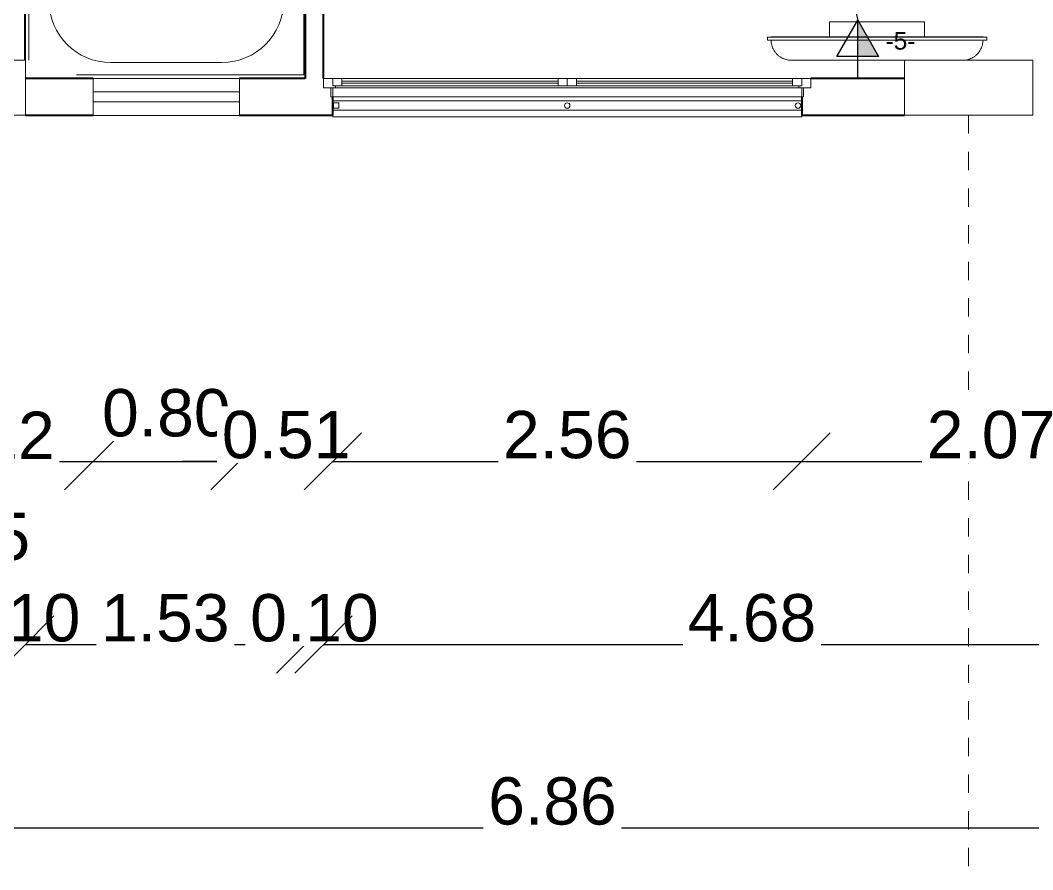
# Model space of a CAD drawing. Header units: metres. Extents: x -182 to 99, y 70 to 117.
# Drawn here: x 70.59 to 76.12, y 78.11 to 82.75 of the extents above; entities that cross this region are included whole.
import ezdxf

# ---------------------------------------------------------------- set-up
doc = ezdxf.new("R2010")
doc.units = ezdxf.units.M
doc.header["$LTSCALE"] = 0.01
doc.linetypes.add('TRAZOS2', pattern=[9.525, 6.35, -3.175])
for name, color, linetype, lineweight in [('A-FLOR-HRAL', 1, 'Continuous', 9), ('A-GLAZ', 6, 'Continuous', 9), ('A-GLAZ-FRAM', 6, 'Continuous', 13), ('A-GLAZ-GLAS', 6, 'Continuous', 13), ('A-GLAZ-SILL', 1, 'Continuous', 9), ('A-WALL', 2, 'Continuous', 9), ('I-FURN', 6, 'Continuous', 9), ('P-SANR-FIXT', 6, 'Continuous', 9), ('S-COLS', 6, 'Continuous', 9), ('S-GRID', 1, 'Continuous', 9)]:
    doc.layers.add(name, color=color, linetype=linetype, lineweight=lineweight)
doc.layers.add('Iluminação', color=7, linetype='Continuous')
doc.styles.add('Arial', font='arial.ttf', dxfattribs={"height": 0.29506})
doc.styles.add('Arial_2', font='arial.ttf', dxfattribs={"height": 0.258177})
doc.dimstyles.new('Diagonal', dxfattribs={"dimscale": 0.3048, "dimtxt": 0.258177, "dimasz": 1.025262, "dimexe": 0.984252, "dimexo": 0.615157, "dimgap": 0.04101, "dimtad": 1, "dimrnd": 0.01, "dimzin": 0, "dimdsep": 46, "dimtxsty": 'Arial_2', "dimblk1": 'OBLIQUE', "dimblk2": 'OBLIQUE', "dimsah": 1, "dimcen": 0.09, "dimse1": 1, "dimse2": 1, "dimazin": 0, "dimtfac": 1, "dimtix": 1, "dimtmove": 0, "dimatfit": 3, "dimfxl": 1, "dimtvp": 1, "dimtfill": 1, "dimtolj": 1, "dimtzin": 0, "dimarcsym": 2})

# ---------------------------------------------------------------- blocks, each defined once
blk = doc.blocks.new('Pilar rectangular hormigón - 300 x 700 mm-553680-Nivel 9')
at = {"layer": 'S-COLS'}
for p, q in [((0.15, 0.35), (-0.15, 0.35)), ((-0.15, 0.35), (-0.15, -0.35)), ((0.15, -0.35), (0.15, 0.35)), ((-0.15, -0.35), (0.15, -0.35))]:
    blk.add_line(p, q, dxfattribs=at)
blk = doc.blocks.new('M_TV - Pantalla plana - 1190mm-242449-Nivel 9')
at = {"layer": 'I-FURN'}
for p, q in [((0.4646, 0.0585), (-0.1539, 0.0585)), ((-0.6025, -0.0515), (-0.6025, -0.0665)), ((-0.6025, -0.0515), (-0.5875, -0.0515)), ((-0.5875, -0.0515), (0.5796, -0.0515)), ((0.5796, -0.0515), (0.5946, -0.0515)), ((0.5946, -0.0665), (0.5946, -0.0515)), ((-0.5875, -0.0665), (-0.6025, -0.0665)), ((0.5796, -0.0665), (-0.5875, -0.0665)), ((-0.5825, -0.0665), (-0.5825, -0.0695)), ((0.5746, -0.0695), (-0.5825, -0.0695)), ((-0.2632, -0.1515), (-0.2632, -0.0695)), ((0.2553, -0.0695), (0.2553, -0.1515)), ((0.5746, -0.0695), (0.5746, -0.0665)), ((0.5946, -0.0665), (0.5796, -0.0665)), ((0.2553, -0.1515), (-0.2632, -0.1515))]:
    blk.add_line(p, q, dxfattribs=at)
for points in [[(-0.4725, 0.0585), (-0.4774, 0.0585), (-0.4871, 0.0579), (-0.501, 0.0551), (-0.5124, 0.0512), (-0.5212, 0.0473), (-0.5276, 0.0439), (-0.5336, 0.0401), (-0.5395, 0.0359), (-0.5451, 0.0313), (-0.5504, 0.0264), (-0.5552, 0.0211), (-0.5598, 0.0156), (-0.5641, 0.0097), (-0.5691, 0.0015), (-0.5744, -0.0092), (-0.5806, -0.0275), (-0.5825, -0.0419), (-0.5825, -0.0515)], [(0.4646, 0.0585), (0.4694, 0.0585), (0.479, 0.0579), (0.4932, 0.0551), (0.5046, 0.0512), (0.5133, 0.0473), (0.5197, 0.0439), (0.5258, 0.0401), (0.5316, 0.0359), (0.5372, 0.0313), (0.5425, 0.0264), (0.5474, 0.0211), (0.552, 0.0156), (0.5562, 0.0097), (0.5612, 0.0015), (0.5665, -0.0092), (0.5727, -0.0275), (0.5746, -0.0419), (0.5746, -0.0515)]]:
    blk.add_open_spline(points, degree=3, knots=[0, 0, 0, 0, 0.083333, 0.166667, 0.25, 0.291667, 0.333333, 0.375, 0.416667, 0.458333, 0.5, 0.541667, 0.583333, 0.625, 0.666667, 0.75, 0.833333, 1, 1, 1, 1], dxfattribs=at)
blk = doc.blocks.new('M_Bañera de hidromasaje - 1500 mm x 1000 mm - Privado-V5-Nivel 9')
at = {"layer": 'P-SANR-FIXT'}
for p, q in [((0, 0.08), (0, 1)), ((0, 1), (1.5, 1)), ((1.5, 1), (1.5, 0)), ((0.4461, 0.9325), (1.0539, 0.9325)), ((0.1095, 0.404), (0.1095, 0.596)), ((1.3905, 0.596), (1.3905, 0.404)), ((1.0539, 0.0675), (0.4461, 0.0675)), ((1.5, 0), (0.26, 0))]:
    blk.add_line(p, q, dxfattribs=at)
blk.add_circle((0.4778, 0.5564), 0.02, dxfattribs=at)
for centre, radius, start, end in [((0.4461, 0.596), 0.3365, 90, 180), ((1.0539, 0.596), 0.3366, 360, 90), ((0.4461, 0.404), 0.3366, 180, 270), ((1.0539, 0.404), 0.3365, 270, 0)]:
    blk.add_arc(centre, radius, start, end, dxfattribs=at)
blk = doc.blocks.new('PF 2 Vantaux - Droits - 2_62m x 2_15m-433437-Nivel 9')
at = {"layer": 'A-GLAZ'}
for p, q in [((-1.28, 0), (-1.29, 0)), ((-1.29, 0), (-1.29, -0.05)), ((-1.28, -0.05), (-1.28, 0)), ((1.29, 0), (1.28, 0)), ((1.28, 0), (1.28, -0.05)), ((1.29, -0.05), (1.29, 0)), ((-1.29, -0.05), (-1.28, -0.05)), ((1.28, -0.05), (1.29, -0.05))]:
    blk.add_line(p, q, dxfattribs=at)
at = {"layer": 'A-GLAZ-FRAM'}
for p, q in [((-1.265, -0.05), (-1.33, -0.05)), ((-1.33, -0.05), (-1.33, -0.1)), ((-1.265, -0.06), (-1.265, -0.05)), ((1.33, -0.05), (1.265, -0.05)), ((1.265, -0.05), (1.265, -0.06)), ((1.33, -0.1), (1.33, -0.05)), ((-1.33, -0.1), (-1.28, -0.1)), ((-1.28, -0.06), (-1.28, -0.1)), ((-1.23, -0.06), (-1.28, -0.06)), ((-1.28, -0.1), (-1.28, -0.06)), ((-1.28, -0.06), (-1.265, -0.06)), ((-1.28, -0.1), (-1.23, -0.1)), ((-1.23, -0.1), (-1.23, -0.06)), ((0, -0.06), (-0.05, -0.06)), ((-0.05, -0.06), (-0.05, -0.1)), ((-0.05, -0.1), (0, -0.1)), ((0, -0.1), (0, -0.06)), ((0.05, -0.06), (0, -0.06)), ((0, -0.06), (0, -0.1)), ((0, -0.1), (0.05, -0.1)), ((0.05, -0.1), (0.05, -0.06)), ((1.23, -0.06), (1.23, -0.1)), ((1.28, -0.06), (1.23, -0.06)), ((1.23, -0.1), (1.28, -0.1)), ((1.265, -0.06), (1.28, -0.06)), ((1.28, -0.1), (1.28, -0.06)), ((1.28, -0.06), (1.28, -0.1)), ((1.28, -0.1), (1.33, -0.1))]:
    blk.add_line(p, q, dxfattribs=at)
at = {"layer": 'A-GLAZ-FRAM', "lineweight": 9}
for p, q in [((1.28, 0), (-1.28, 0)), ((-1.265, -0.05), (1.265, -0.05)), ((-0.05, -0.06), (-1.23, -0.06)), ((-1.23, -0.1), (-0.05, -0.1)), ((1.23, -0.06), (0.05, -0.06)), ((0.05, -0.1), (1.23, -0.1))]:
    blk.add_line(p, q, dxfattribs=at)
at = {"layer": 'A-GLAZ-GLAS'}
for p, q in [((-0.05, -0.074), (-1.23, -0.074)), ((-1.23, -0.074), (-1.23, -0.086)), ((-1.23, -0.086), (-0.05, -0.086)), ((-0.05, -0.086), (-0.05, -0.074)), ((1.23, -0.074), (0.05, -0.074)), ((0.05, -0.074), (0.05, -0.086)), ((0.05, -0.086), (1.23, -0.086)), ((1.23, -0.086), (1.23, -0.074))]:
    blk.add_line(p, q, dxfattribs=at)
at = {"layer": 'A-GLAZ-SILL'}
for p, q in [((-1.28, 0.1), (-1.28, 0.11)), ((1.28, 0.11), (-1.28, 0.11)), ((1.28, 0.11), (1.28, 0.1))]:
    blk.add_line(p, q, dxfattribs=at)
blk = doc.blocks.new('Barandilla - 30 mm-412618-Nivel 9')
at = {"layer": 'A-FLOR-HRAL'}
for p, q in [((0.015, 0.016), (-0.015, 0.016)), ((-0.015, 0.016), (-0.015, -0.014)), ((0.015, -0.014), (0.015, 0.016)), ((-0.015, -0.014), (0.015, -0.014))]:
    blk.add_line(p, q, dxfattribs=at)
blk = doc.blocks.new('Barandilla - 30 mm-412620-Nivel 9')
at = {"layer": 'A-FLOR-HRAL'}
for start, end in [(0, 180), (180, 360)]:
    blk.add_arc((0, 0), 0.015, start, end, dxfattribs=at)
blk = doc.blocks.new('Barandilla - Barandilla-464441-Nivel 9')
at = {"rotation": 89.99999999999982}
for name, p in [('Barandilla - 30 mm-412618-Nivel 9', (-2.5274, -15.3414)), ('Barandilla - 30 mm-412620-Nivel 9', (-1.2674, -15.3414)), ('Barandilla - 30 mm-412620-Nivel 9', (-0.0074, -15.3414))]:
    blk.add_blockref(name, p, dxfattribs=at)
blk = doc.blocks.new('Tipo de barandal superior -  66-464444-Nivel 9')
at = {"layer": 'A-FLOR-HRAL'}
for p, q in [((-2.5474, -15.3164), (0.0126, -15.3164)), ((-2.5474, -15.3664), (0.0126, -15.3664))]:
    blk.add_line(p, q, dxfattribs=at)
blk = doc.blocks.new('Ventana simple - 25 x 80 cm-430068-Nivel 9')
at = {"layer": 'A-GLAZ-FRAM', "lineweight": 9}
for p, q in [((-0.4, 0.035), (0.4, 0.035)), ((-0.4, -0.02), (-0.4, 0.035)), ((0.4, 0.035), (0.4, -0.02)), ((0.4, -0.02), (-0.4, -0.02))]:
    blk.add_line(p, q, dxfattribs=at)
at = {"layer": 'A-GLAZ-SILL'}
for p, q in [((-0.4, 0.1079), (0.4, 0.1079)), ((-0.4, 0.035), (-0.4, 0.1079)), ((0.4, 0.1079), (0.4, 0.035)), ((-0.4, -0.0941), (-0.4, -0.02)), ((0.4, -0.02), (0.4, -0.0941)), ((0.4, -0.0941), (-0.4, -0.0941))]:
    blk.add_line(p, q, dxfattribs=at)
blk = doc.blocks.new('_Oblique')
at = {"color": 0, "linetype": 'ByBlock', "lineweight": -2}
blk.add_line((-0.5, -0.5), (0.5, 0.5), dxfattribs=at)
blk = doc.blocks.new('*D754')
at = {"color": 0, "lineweight": -2, "transparency": 16777216}
blk.add_line((66.2671, 77.3425), (78.0764, 77.3425), dxfattribs=at)
at = {"layer": 'Defpoints', "color": 0, "transparency": 16777216}
for p in [(66.2671, 82.2325), (78.0764, 82.2075), (78.0764, 77.3425)]:
    blk.add_point(p, dxfattribs=at)
at = {"color": 0, "lineweight": -2, "transparency": 16777216, "xscale": 0.3124999999999999, "yscale": 0.3124999999999999, "zscale": 0.3124999999999999, "rotation": 180}
blk.add_blockref('_Oblique', (66.2671, 77.3425), dxfattribs=at)
at = {"color": 0, "lineweight": -2, "transparency": 16777216, "xscale": 0.3124999999999999, "yscale": 0.3124999999999999, "zscale": 0.3124999999999999}
blk.add_blockref('_Oblique', (78.0764, 77.3425), dxfattribs=at)
at = {"color": 0, "transparency": 16777216, "insert": (72.1717, 77.4869), "char_height": 0.25818, "attachment_point": 5, "style": 'Arial_2', "bg_fill": 3, "box_fill_scale": 1.1, "bg_fill_color": 256, "bg_fill_true_color": 13158600, "bg_fill_transparency": 0}
blk.add_mtext('\\A1;11.81', dxfattribs=at)
blk = doc.blocks.new('*D757')
at = {"color": 0, "lineweight": -2, "transparency": 16777216}
blk.add_line((70.0671, 78.3425), (76.9231, 78.3425), dxfattribs=at)
at = {"layer": 'Defpoints', "color": 0, "transparency": 16777216}
for p in [(76.9231, 82.2325), (70.0671, 81.3425), (76.9231, 78.3425)]:
    blk.add_point(p, dxfattribs=at)
at = {"color": 0, "lineweight": -2, "transparency": 16777216, "xscale": 0.3124999999999999, "yscale": 0.3124999999999999, "zscale": 0.3124999999999999, "rotation": 180}
blk.add_blockref('_Oblique', (70.0671, 78.3425), dxfattribs=at)
at = {"color": 0, "lineweight": -2, "transparency": 16777216, "xscale": 0.3124999999999999, "yscale": 0.3124999999999999, "zscale": 0.3124999999999999}
blk.add_blockref('_Oblique', (76.9231, 78.3425), dxfattribs=at)
at = {"color": 0, "transparency": 16777216, "insert": (73.4951, 78.4869), "char_height": 0.25818, "attachment_point": 5, "style": 'Arial_2', "bg_fill": 3, "box_fill_scale": 1.1, "bg_fill_color": 256, "bg_fill_true_color": 13158600, "bg_fill_transparency": 0}
blk.add_mtext('\\A1;6.86', dxfattribs=at)
blk = doc.blocks.new('*D763')
at = {"color": 0, "lineweight": -2, "transparency": 16777216}
blk.add_line((70.0671, 79.3425), (70.5171, 79.3425), dxfattribs=at)
at = {"layer": 'Defpoints', "color": 0, "transparency": 16777216}
for p in [(70.5171, 82.5325), (70.0671, 81.3425), (70.5171, 79.3425)]:
    blk.add_point(p, dxfattribs=at)
at = {"color": 0, "lineweight": -2, "transparency": 16777216, "xscale": 0.3124999999999999, "yscale": 0.3124999999999999, "zscale": 0.3124999999999999, "rotation": 180}
blk.add_blockref('_Oblique', (70.0671, 79.3425), dxfattribs=at)
at = {"color": 0, "lineweight": -2, "transparency": 16777216, "xscale": 0.3124999999999999, "yscale": 0.3124999999999999, "zscale": 0.3124999999999999}
blk.add_blockref('_Oblique', (70.5171, 79.3425), dxfattribs=at)
at = {"color": 0, "transparency": 16777216, "insert": (70.2921, 79.9309), "char_height": 0.25818, "attachment_point": 5, "style": 'Arial_2', "bg_fill": 3, "box_fill_scale": 1.1, "bg_fill_color": 256, "bg_fill_true_color": 13158600, "bg_fill_transparency": 0}
blk.add_mtext('\\A1;0.45', dxfattribs=at)
blk = doc.blocks.new('*D764')
at = {"color": 0, "lineweight": -2, "transparency": 16777216}
for p, q in [((70.5171, 79.3425), (70.2046, 79.3425)), ((70.5171, 79.3425), (70.6171, 79.3425)), ((70.6171, 79.3425), (70.9296, 79.3425))]:
    blk.add_line(p, q, dxfattribs=at)
at = {"layer": 'Defpoints', "color": 0, "transparency": 16777216}
for p in [(70.5171, 82.5325), (70.6171, 82.5325)]:
    blk.add_point(p, dxfattribs=at)
at = {"color": 0, "lineweight": -2, "transparency": 16777216, "xscale": 0.3124999999999999, "yscale": 0.3124999999999999, "zscale": 0.3124999999999999}
blk.add_blockref('_Oblique', (70.5171, 79.3425), dxfattribs=at)
at = {"color": 0, "lineweight": -2, "transparency": 16777216, "xscale": 0.3124999999999999, "yscale": 0.3124999999999999, "zscale": 0.3124999999999999, "rotation": 180}
blk.add_blockref('_Oblique', (70.6171, 79.3425), dxfattribs=at)
at = {"color": 0, "transparency": 16777216, "insert": (70.5671, 79.4869), "char_height": 0.25818, "attachment_point": 5, "style": 'Arial_2', "bg_fill": 3, "box_fill_scale": 1.1, "bg_fill_color": 256, "bg_fill_true_color": 13158600, "bg_fill_transparency": 0}
blk.add_mtext('\\A1;0.10', dxfattribs=at)
at = {"layer": 'Defpoints', "color": 0, "transparency": 16777216}
blk.add_point((70.6171, 79.3425), dxfattribs=at)
blk = doc.blocks.new('*D765')
at = {"color": 0, "lineweight": -2, "transparency": 16777216}
blk.add_line((70.6171, 79.3425), (72.1457, 79.3425), dxfattribs=at)
at = {"layer": 'Defpoints', "color": 0, "transparency": 16777216}
for p in [(70.6171, 82.5325), (72.1457, 82.4325), (72.1457, 79.3425)]:
    blk.add_point(p, dxfattribs=at)
at = {"color": 0, "lineweight": -2, "transparency": 16777216, "xscale": 0.3124999999999999, "yscale": 0.3124999999999999, "zscale": 0.3124999999999999, "rotation": 180}
blk.add_blockref('_Oblique', (70.6171, 79.3425), dxfattribs=at)
at = {"color": 0, "lineweight": -2, "transparency": 16777216, "xscale": 0.3124999999999999, "yscale": 0.3124999999999999, "zscale": 0.3124999999999999}
blk.add_blockref('_Oblique', (72.1457, 79.3425), dxfattribs=at)
at = {"color": 0, "transparency": 16777216, "insert": (71.3814, 79.4869), "char_height": 0.25818, "attachment_point": 5, "style": 'Arial_2', "bg_fill": 3, "box_fill_scale": 1.1, "bg_fill_color": 256, "bg_fill_true_color": 13158600, "bg_fill_transparency": 0}
blk.add_mtext('\\A1;1.53', dxfattribs=at)
blk = doc.blocks.new('*D766')
at = {"color": 0, "lineweight": -2, "transparency": 16777216}
for p, q in [((72.1457, 79.3425), (71.8332, 79.3425)), ((72.1457, 79.3425), (72.2457, 79.3425)), ((72.2457, 79.3425), (72.5582, 79.3425))]:
    blk.add_line(p, q, dxfattribs=at)
at = {"layer": 'Defpoints', "color": 0, "transparency": 16777216}
for p in [(72.1457, 82.4325), (72.2457, 82.4325)]:
    blk.add_point(p, dxfattribs=at)
at = {"color": 0, "lineweight": -2, "transparency": 16777216, "xscale": 0.3124999999999999, "yscale": 0.3124999999999999, "zscale": 0.3124999999999999}
blk.add_blockref('_Oblique', (72.1457, 79.3425), dxfattribs=at)
at = {"color": 0, "lineweight": -2, "transparency": 16777216, "xscale": 0.3124999999999999, "yscale": 0.3124999999999999, "zscale": 0.3124999999999999, "rotation": 180}
blk.add_blockref('_Oblique', (72.2457, 79.3425), dxfattribs=at)
at = {"color": 0, "transparency": 16777216, "insert": (72.1957, 79.4869), "char_height": 0.25818, "attachment_point": 5, "style": 'Arial_2', "bg_fill": 3, "box_fill_scale": 1.1, "bg_fill_color": 256, "bg_fill_true_color": 13158600, "bg_fill_transparency": 0}
blk.add_mtext('\\A1;0.10', dxfattribs=at)
at = {"layer": 'Defpoints', "color": 0, "transparency": 16777216}
blk.add_point((72.2457, 79.3425), dxfattribs=at)
blk = doc.blocks.new('*D767')
at = {"color": 0, "lineweight": -2, "transparency": 16777216}
blk.add_line((72.2457, 79.3425), (76.9231, 79.3425), dxfattribs=at)
at = {"layer": 'Defpoints', "color": 0, "transparency": 16777216}
for p in [(72.2457, 82.4325), (76.9231, 82.2325), (76.9231, 79.3425)]:
    blk.add_point(p, dxfattribs=at)
at = {"color": 0, "lineweight": -2, "transparency": 16777216, "xscale": 0.3124999999999999, "yscale": 0.3124999999999999, "zscale": 0.3124999999999999, "rotation": 180}
blk.add_blockref('_Oblique', (72.2457, 79.3425), dxfattribs=at)
at = {"color": 0, "lineweight": -2, "transparency": 16777216, "xscale": 0.3124999999999999, "yscale": 0.3124999999999999, "zscale": 0.3124999999999999}
blk.add_blockref('_Oblique', (76.9231, 79.3425), dxfattribs=at)
at = {"color": 0, "transparency": 16777216, "insert": (74.5844, 79.4869), "char_height": 0.25818, "attachment_point": 5, "style": 'Arial_2', "bg_fill": 3, "box_fill_scale": 1.1, "bg_fill_color": 256, "bg_fill_true_color": 13158600, "bg_fill_transparency": 0}
blk.add_mtext('\\A1;4.68', dxfattribs=at)
blk = doc.blocks.new('*D771')
at = {"color": 0, "lineweight": -2, "transparency": 16777216}
blk.add_line((69.8671, 80.3425), (70.9871, 80.3425), dxfattribs=at)
at = {"layer": 'Defpoints', "color": 0, "transparency": 16777216}
for p in [(70.9871, 82.2315), (69.8671, 81.3393), (70.9871, 80.3425)]:
    blk.add_point(p, dxfattribs=at)
at = {"color": 0, "lineweight": -2, "transparency": 16777216, "xscale": 0.3124999999999999, "yscale": 0.3124999999999999, "zscale": 0.3124999999999999, "rotation": 180}
blk.add_blockref('_Oblique', (69.8671, 80.3425), dxfattribs=at)
at = {"color": 0, "lineweight": -2, "transparency": 16777216, "xscale": 0.3124999999999999, "yscale": 0.3124999999999999, "zscale": 0.3124999999999999}
blk.add_blockref('_Oblique', (70.9871, 80.3425), dxfattribs=at)
at = {"color": 0, "transparency": 16777216, "insert": (70.4271, 80.4846), "char_height": 0.25818, "attachment_point": 5, "style": 'Arial_2', "bg_fill": 3, "box_fill_scale": 1.1, "bg_fill_color": 256, "bg_fill_true_color": 13158600, "bg_fill_transparency": 0}
blk.add_mtext('\\A1;1.12', dxfattribs=at)
blk = doc.blocks.new('*D772')
at = {"color": 0, "lineweight": -2, "transparency": 16777216}
blk.add_line((70.9871, 80.3425), (71.7871, 80.3425), dxfattribs=at)
at = {"layer": 'Defpoints', "color": 0, "transparency": 16777216}
for p in [(70.9871, 82.2315), (71.7871, 82.2325), (71.7871, 80.3425)]:
    blk.add_point(p, dxfattribs=at)
at = {"color": 0, "lineweight": -2, "transparency": 16777216, "xscale": 0.3124999999999999, "yscale": 0.3124999999999999, "zscale": 0.3124999999999999, "rotation": 180}
blk.add_blockref('_Oblique', (70.9871, 80.3425), dxfattribs=at)
at = {"color": 0, "lineweight": -2, "transparency": 16777216, "xscale": 0.3124999999999999, "yscale": 0.3124999999999999, "zscale": 0.3124999999999999}
blk.add_blockref('_Oblique', (71.7871, 80.3425), dxfattribs=at)
at = {"color": 0, "transparency": 16777216, "insert": (71.3871, 80.6062), "char_height": 0.25818, "attachment_point": 5, "style": 'Arial_2', "bg_fill": 3, "box_fill_scale": 1.1, "bg_fill_color": 256, "bg_fill_true_color": 13158600, "bg_fill_transparency": 0}
blk.add_mtext('\\A1;0.80', dxfattribs=at)
blk = doc.blocks.new('*D773')
at = {"color": 0, "lineweight": -2, "transparency": 16777216}
for p, q in [((71.7871, 80.3425), (71.4746, 80.3425)), ((71.7871, 80.3425), (72.2957, 80.3425)), ((72.2957, 80.3425), (72.6082, 80.3425))]:
    blk.add_line(p, q, dxfattribs=at)
at = {"layer": 'Defpoints', "color": 0, "transparency": 16777216}
for p in [(71.7871, 82.2325), (72.2957, 82.2225)]:
    blk.add_point(p, dxfattribs=at)
at = {"color": 0, "lineweight": -2, "transparency": 16777216, "xscale": 0.3124999999999999, "yscale": 0.3124999999999999, "zscale": 0.3124999999999999}
blk.add_blockref('_Oblique', (71.7871, 80.3425), dxfattribs=at)
at = {"color": 0, "lineweight": -2, "transparency": 16777216, "xscale": 0.3124999999999999, "yscale": 0.3124999999999999, "zscale": 0.3124999999999999, "rotation": 180}
blk.add_blockref('_Oblique', (72.2957, 80.3425), dxfattribs=at)
at = {"color": 0, "transparency": 16777216, "insert": (72.0414, 80.4869), "char_height": 0.25818, "attachment_point": 5, "style": 'Arial_2', "bg_fill": 3, "box_fill_scale": 1.1, "bg_fill_color": 256, "bg_fill_true_color": 13158600, "bg_fill_transparency": 0}
blk.add_mtext('\\A1;0.51', dxfattribs=at)
at = {"layer": 'Defpoints', "color": 0, "transparency": 16777216}
blk.add_point((72.2957, 80.3425), dxfattribs=at)
blk = doc.blocks.new('*D774')
at = {"color": 0, "lineweight": -2, "transparency": 16777216}
blk.add_line((72.2957, 80.3425), (74.8557, 80.3425), dxfattribs=at)
at = {"layer": 'Defpoints', "color": 0, "transparency": 16777216}
for p in [(72.2957, 82.2225), (74.8557, 82.2225), (74.8557, 80.3425)]:
    blk.add_point(p, dxfattribs=at)
at = {"color": 0, "lineweight": -2, "transparency": 16777216, "xscale": 0.3124999999999999, "yscale": 0.3124999999999999, "zscale": 0.3124999999999999, "rotation": 180}
blk.add_blockref('_Oblique', (72.2957, 80.3425), dxfattribs=at)
at = {"color": 0, "lineweight": -2, "transparency": 16777216, "xscale": 0.3124999999999999, "yscale": 0.3124999999999999, "zscale": 0.3124999999999999}
blk.add_blockref('_Oblique', (74.8557, 80.3425), dxfattribs=at)
at = {"color": 0, "transparency": 16777216, "insert": (73.5757, 80.4869), "char_height": 0.25818, "attachment_point": 5, "style": 'Arial_2', "bg_fill": 3, "box_fill_scale": 1.1, "bg_fill_color": 256, "bg_fill_true_color": 13158600, "bg_fill_transparency": 0}
blk.add_mtext('\\A1;2.56', dxfattribs=at)
blk = doc.blocks.new('*D775')
at = {"color": 0, "lineweight": -2, "transparency": 16777216}
blk.add_line((74.8557, 80.3425), (76.9231, 80.3425), dxfattribs=at)
at = {"layer": 'Defpoints', "color": 0, "transparency": 16777216}
for p in [(74.8557, 82.2225), (76.9231, 82.2325), (76.9231, 80.3425)]:
    blk.add_point(p, dxfattribs=at)
at = {"color": 0, "lineweight": -2, "transparency": 16777216, "xscale": 0.3124999999999999, "yscale": 0.3124999999999999, "zscale": 0.3124999999999999, "rotation": 180}
blk.add_blockref('_Oblique', (74.8557, 80.3425), dxfattribs=at)
at = {"color": 0, "lineweight": -2, "transparency": 16777216, "xscale": 0.3124999999999999, "yscale": 0.3124999999999999, "zscale": 0.3124999999999999}
blk.add_blockref('_Oblique', (76.9231, 80.3425), dxfattribs=at)
at = {"color": 0, "transparency": 16777216, "insert": (75.8894, 80.4869), "char_height": 0.25818, "attachment_point": 5, "style": 'Arial_2', "bg_fill": 3, "box_fill_scale": 1.1, "bg_fill_color": 256, "bg_fill_true_color": 13158600, "bg_fill_transparency": 0}
blk.add_mtext('\\A1;2.07', dxfattribs=at)
blk = doc.blocks.new('*D808')
at = {"color": 0, "lineweight": -2, "transparency": 16777216}
blk.add_line((86.913, 110.5367), (86.913, 81.3425), dxfattribs=at)
at = {"layer": 'Defpoints', "color": 0, "transparency": 16777216}
for p in [(78.2131, 110.5367), (67.3452, 81.3425), (86.913, 81.3425)]:
    blk.add_point(p, dxfattribs=at)
at = {"color": 0, "lineweight": -2, "transparency": 16777216, "xscale": 0.3124999999999999, "yscale": 0.3124999999999999, "zscale": 0.3124999999999999}
for p, rotation in [((86.913, 110.5367), 90), ((86.913, 81.3425), 270)]:
    blk.add_blockref('_Oblique', p, dxfattribs=dict(at, rotation=rotation))
at = {"color": 0, "transparency": 16777216, "insert": (86.7687, 95.9396), "char_height": 0.25818, "attachment_point": 5, "rotation": 90, "style": 'Arial_2', "bg_fill": 3, "box_fill_scale": 1.1, "bg_fill_color": 256, "bg_fill_true_color": 13158600, "bg_fill_transparency": 0}
blk.add_mtext('\\A1;29.19', dxfattribs=at)
blk = doc.blocks.new('*D811')
at = {"color": 0, "lineweight": -2, "transparency": 16777216}
blk.add_line((85.913, 87.4827), (85.913, 82.2325), dxfattribs=at)
at = {"layer": 'Defpoints', "color": 0, "transparency": 16777216}
for p in [(76.5181, 87.4827), (74.46, 82.2325), (85.913, 82.2325)]:
    blk.add_point(p, dxfattribs=at)
at = {"color": 0, "lineweight": -2, "transparency": 16777216, "xscale": 0.3124999999999999, "yscale": 0.3124999999999999, "zscale": 0.3124999999999999}
for p, rotation in [((85.913, 87.4827), 90), ((85.913, 82.2325), 270)]:
    blk.add_blockref('_Oblique', p, dxfattribs=dict(at, rotation=rotation))
at = {"color": 0, "transparency": 16777216, "insert": (85.7687, 84.8576), "char_height": 0.25818, "attachment_point": 5, "rotation": 90, "style": 'Arial_2', "bg_fill": 3, "box_fill_scale": 1.1, "bg_fill_color": 256, "bg_fill_true_color": 13158600, "bg_fill_transparency": 0}
blk.add_mtext('\\A1;5.25', dxfattribs=at)
blk = doc.blocks.new('*D812')
at = {"color": 0, "lineweight": -2, "transparency": 16777216}
blk.add_line((85.913, 82.2325), (85.913, 81.3425), dxfattribs=at)
at = {"layer": 'Defpoints', "color": 0, "transparency": 16777216}
for p in [(74.46, 82.2325), (67.6041, 81.3425), (85.913, 81.3425)]:
    blk.add_point(p, dxfattribs=at)
at = {"color": 0, "lineweight": -2, "transparency": 16777216, "xscale": 0.3124999999999999, "yscale": 0.3124999999999999, "zscale": 0.3124999999999999}
for p, rotation in [((85.913, 82.2325), 90), ((85.913, 81.3425), 270)]:
    blk.add_blockref('_Oblique', p, dxfattribs=dict(at, rotation=rotation))
at = {"color": 0, "transparency": 16777216, "insert": (85.7687, 81.7875), "char_height": 0.25818, "attachment_point": 5, "rotation": 90, "style": 'Arial_2', "bg_fill": 3, "box_fill_scale": 1.1, "bg_fill_color": 256, "bg_fill_true_color": 13158600, "bg_fill_transparency": 0}
blk.add_mtext('\\A1;0.89', dxfattribs=at)
blk = doc.blocks.new('Pilar rectangular hormigón - 300 x 700 mm-553680-Planta Baja')
at = {"layer": 'S-COLS'}
for p, q in [((0.15, 0.35), (-0.15, 0.35)), ((-0.15, 0.35), (-0.15, -0.35)), ((0.15, -0.35), (0.15, 0.35)), ((-0.15, -0.35), (0.15, -0.35))]:
    blk.add_line(p, q, dxfattribs=at)

msp = doc.modelspace()

# ---------------------------------------------------------------- linework, layer by layer
at = {"layer": 'A-WALL', "color": 7, "lineweight": 35}
for p, q in [((72.2457, 82.4325), (72.2457, 86.4727)), ((70.6171, 82.5325), (70.6171, 84.7727)), ((72.1457, 84.7727), (72.1457, 82.4325)), ((70.9871, 82.4325), (70.6175, 82.4325)), ((72.1457, 82.4325), (71.7871, 82.4325)), ((75.4171, 82.4325), (74.9057, 82.4325)), ((72.2957, 82.2325), (72.2957, 82.3325)), ((74.8557, 82.3325), (74.8557, 82.2325)), ((70.6175, 82.2325), (70.9871, 82.2325)), ((71.7871, 82.2325), (72.2957, 82.2325)), ((74.8557, 82.2325), (75.4171, 82.2325))]:
    msp.add_line(p, q, dxfattribs=at)
at = {"layer": 'S-GRID', "linetype": 'TRAZOS2'}
msp.add_line((75.7671, 82.2325), (75.7671, 75.8425), dxfattribs=at)

# ---------------------------------------------------------------- block references
at = {"layer": 'A-FLOR-HRAL'}
for name in ['Tipo de barandal superior -  66-464444-Nivel 9', 'Barandilla - Barandilla-464441-Nivel 9']:
    msp.add_blockref(name, (74.8431, 97.6264), dxfattribs=at)
at = {"layer": 'A-GLAZ', "rotation": 180}
for name, p in [('Ventana simple - 25 x 80 cm-430068-Nivel 9', (71.3871, 82.3394)), ('PF 2 Vantaux - Droits - 2_62m x 2_15m-433437-Nivel 9', (73.5757, 82.3325))]:
    msp.add_blockref(name, p, dxfattribs=at)
at = {"layer": 'I-FURN', "rotation": 180}
msp.add_blockref('M_TV - Pantalla plana - 1190mm-242449-Nivel 9', (75.2632, 82.5911), dxfattribs=at)
at = {"layer": 'P-SANR-FIXT'}
msp.add_blockref('M_Bañera de hidromasaje - 1500 mm x 1000 mm - Privado-V5-Nivel 9', (70.6371, 82.4525), dxfattribs=at)
at = {"layer": 'S-COLS', "rotation": 269.9999999999996}
msp.add_blockref('Pilar rectangular hormigón - 300 x 700 mm-553680-Nivel 9', (75.7671, 82.3825), dxfattribs=at)

# ---------------------------------------------------------------- next in the draw order: dimensions: what is measured, and where the dimension line sits
at = {"color": 1}
dim = msp.add_linear_dim(base=(78.0764, 77.3425), p1=(66.2671, 82.2325), p2=(78.0764, 82.2075), dimstyle='Diagonal', override={"dimpost": '<>'}, dxfattribs=at)
dim.commit()
dim.dimension.update_dxf_attribs({"geometry": '*D754', "text_midpoint": (72.1717, 77.4869)})

# ---------------------------------------------------------------- next in the draw order: dimensions: what is measured, and where the dimension line sits
dim = msp.add_linear_dim(base=(76.9231, 78.3425), p1=(70.0671, 81.3425), p2=(76.9231, 82.2325), dimstyle='Diagonal', override={"dimpost": '<>', "dimtmove": 1}, dxfattribs=at)
dim.commit()
dim.dimension.update_dxf_attribs({"geometry": '*D757', "text_midpoint": (73.4951, 78.4869)})

# ---------------------------------------------------------------- next in the draw order: dimensions: what is measured, and where the dimension line sits
dim = msp.add_linear_dim(base=(70.5171, 79.3425), p1=(70.0671, 81.3425), p2=(70.5171, 82.5325), dimstyle='Diagonal', override={"dimpost": '<>', "dimtmove": 1}, dxfattribs=at)
dim.commit()
dim.dimension.update_dxf_attribs({"geometry": '*D763', "text_midpoint": (70.2921, 79.7865), "dimtype": 160})

# ---------------------------------------------------------------- next in the draw order: dimensions: what is measured, and where the dimension line sits
dim = msp.add_linear_dim(base=(70.6171, 79.3425), p1=(70.5171, 82.5325), p2=(70.6171, 82.5325), dimstyle='Diagonal', override={"dimpost": '<>', "dimtmove": 1}, dxfattribs=at)
dim.commit()
dim.dimension.update_dxf_attribs({"geometry": '*D764', "text_midpoint": (70.5671, 79.4869)})

# ---------------------------------------------------------------- next in the draw order: dimensions: what is measured, and where the dimension line sits
dim = msp.add_linear_dim(base=(72.1457, 79.3425), p1=(70.6171, 82.5325), p2=(72.1457, 82.4325), dimstyle='Diagonal', override={"dimpost": '<>', "dimtmove": 1}, dxfattribs=at)
dim.commit()
dim.dimension.update_dxf_attribs({"geometry": '*D765', "text_midpoint": (71.3814, 79.4869)})

# ---------------------------------------------------------------- next in the draw order: dimensions: what is measured, and where the dimension line sits
for base, p1, p2, picture, middle in [((72.2457, 79.3425), (72.1457, 82.4325), (72.2457, 82.4325), '*D766', (72.1957, 79.4869)), ((70.9871, 80.3425), (69.8671, 81.3393), (70.9871, 82.2315), '*D771', (70.4271, 80.4846))]:
    dim = msp.add_linear_dim(base=base, p1=p1, p2=p2, dimstyle='Diagonal', override={"dimpost": '<>', "dimtmove": 1}, dxfattribs=at)
    dim.commit()
    dim.dimension.update_dxf_attribs({"geometry": picture, "text_midpoint": middle})

# ---------------------------------------------------------------- next in the draw order: dimensions: what is measured, and where the dimension line sits
for base, p1, p2, override, picture, middle in [((76.9231, 79.3425), (72.2457, 82.4325), (76.9231, 82.2325), {"dimpost": '<>', "dimtmove": 1}, '*D767', (74.5844, 79.4869)), ((71.7871, 80.3425), (70.9871, 82.2315), (71.7871, 82.2325), {"dimtad": 0, "dimpost": '<>'}, '*D772', (71.3871, 80.6062))]:
    dim = msp.add_linear_dim(base=base, p1=p1, p2=p2, dimstyle='Diagonal', override=override, dxfattribs=at)
    dim.commit()
    dim.dimension.update_dxf_attribs({"geometry": picture, "text_midpoint": middle})

# ---------------------------------------------------------------- next in the draw order: dimensions: what is measured, and where the dimension line sits
dim = msp.add_linear_dim(base=(72.2957, 80.3425), p1=(71.7871, 82.2325), p2=(72.2957, 82.2225), dimstyle='Diagonal', override={"dimpost": '<>', "dimtmove": 1}, dxfattribs=at)
dim.commit()
dim.dimension.update_dxf_attribs({"geometry": '*D773', "text_midpoint": (72.0414, 80.4869)})

# ---------------------------------------------------------------- next in the draw order: dimensions: what is measured, and where the dimension line sits
dim = msp.add_linear_dim(base=(74.8557, 80.3425), p1=(72.2957, 82.2225), p2=(74.8557, 82.2225), dimstyle='Diagonal', override={"dimpost": '<>', "dimtmove": 1}, dxfattribs=at)
dim.commit()
dim.dimension.update_dxf_attribs({"geometry": '*D774', "text_midpoint": (73.5757, 80.4869)})

# ---------------------------------------------------------------- next in the draw order: dimensions: what is measured, and where the dimension line sits
dim = msp.add_linear_dim(base=(76.9231, 80.3425), p1=(74.8557, 82.2225), p2=(76.9231, 82.2325), dimstyle='Diagonal', override={"dimpost": '<>', "dimtmove": 1}, dxfattribs=at)
dim.commit()
dim.dimension.update_dxf_attribs({"geometry": '*D775', "text_midpoint": (75.8894, 80.4869)})

# ---------------------------------------------------------------- next in the draw order: dimensions: what is measured, and where the dimension line sits
dim = msp.add_linear_dim(base=(86.913, 81.3425), p1=(78.2131, 110.5367), p2=(67.3452, 81.3425), angle=90, dimstyle='Diagonal', override={"dimpost": '<>'}, dxfattribs=at)
dim.commit()
dim.dimension.update_dxf_attribs({"geometry": '*D808', "text_midpoint": (86.7687, 95.9396)})

# ---------------------------------------------------------------- next in the draw order: dimensions: what is measured, and where the dimension line sits
dim = msp.add_linear_dim(base=(85.913, 82.2325), p1=(76.5181, 87.4827), p2=(74.46, 82.2325), angle=90, dimstyle='Diagonal', override={"dimpost": '<>', "dimtmove": 1}, dxfattribs=at)
dim.commit()
dim.dimension.update_dxf_attribs({"geometry": '*D811', "text_midpoint": (85.7687, 84.8576)})

# ---------------------------------------------------------------- next in the draw order: hatches: boundary and pattern name
at = {"layer": 'Iluminação', "ltscale": 0.5, "true_color": 0xffffff}
msp.add_hatch(color=7, dxfattribs=at).paths.add_polyline_path([(75.1614, 82.7502), (75.1614, 82.5524), (75.2756, 82.5524)])

# ---------------------------------------------------------------- next in the draw order: linework, layer by layer
at = {"layer": 'Iluminação', "color": 0, "ltscale": 0.5}
msp.add_line((74.8849, 83.9184), (75.1614, 82.7502), dxfattribs=at)
at = {"layer": 'Iluminação', "color": 7, "ltscale": 0.5, "true_color": 0xffffff}
msp.add_lwpolyline([(75.0472, 82.5524), (75.1614, 82.7502), (75.2756, 82.5524)], close=True, dxfattribs=at)
msp.add_lwpolyline([(75.1614, 82.4325), (75.1614, 82.7502)], dxfattribs=at)

# ---------------------------------------------------------------- next in the draw order: texts
at = {"layer": 'Iluminação', "color": 7, "ltscale": 0.5, "true_color": 0xffffff, "style": 'Arial'}
msp.add_text('-5-', height=0.09589, dxfattribs=at).set_placement((75.3132, 82.5902))

# ---------------------------------------------------------------- next in the draw order: dimensions: what is measured, and where the dimension line sits
at = {"color": 1}
dim = msp.add_linear_dim(base=(85.913, 81.3425), p1=(74.46, 82.2325), p2=(67.6041, 81.3425), angle=90, dimstyle='Diagonal', override={"dimpost": '<>', "dimtmove": 1}, dxfattribs=at)
dim.commit()
dim.dimension.update_dxf_attribs({"geometry": '*D812', "text_midpoint": (85.7687, 81.7875)})

# ---------------------------------------------------------------- next in the draw order: block references
at = {"layer": 'S-COLS', "rotation": 89.99999999999955}
msp.add_blockref('Pilar rectangular hormigón - 300 x 700 mm-553680-Planta Baja', (70.2675, 82.3825), dxfattribs=at)

doc.saveas('drawing.dxf')
